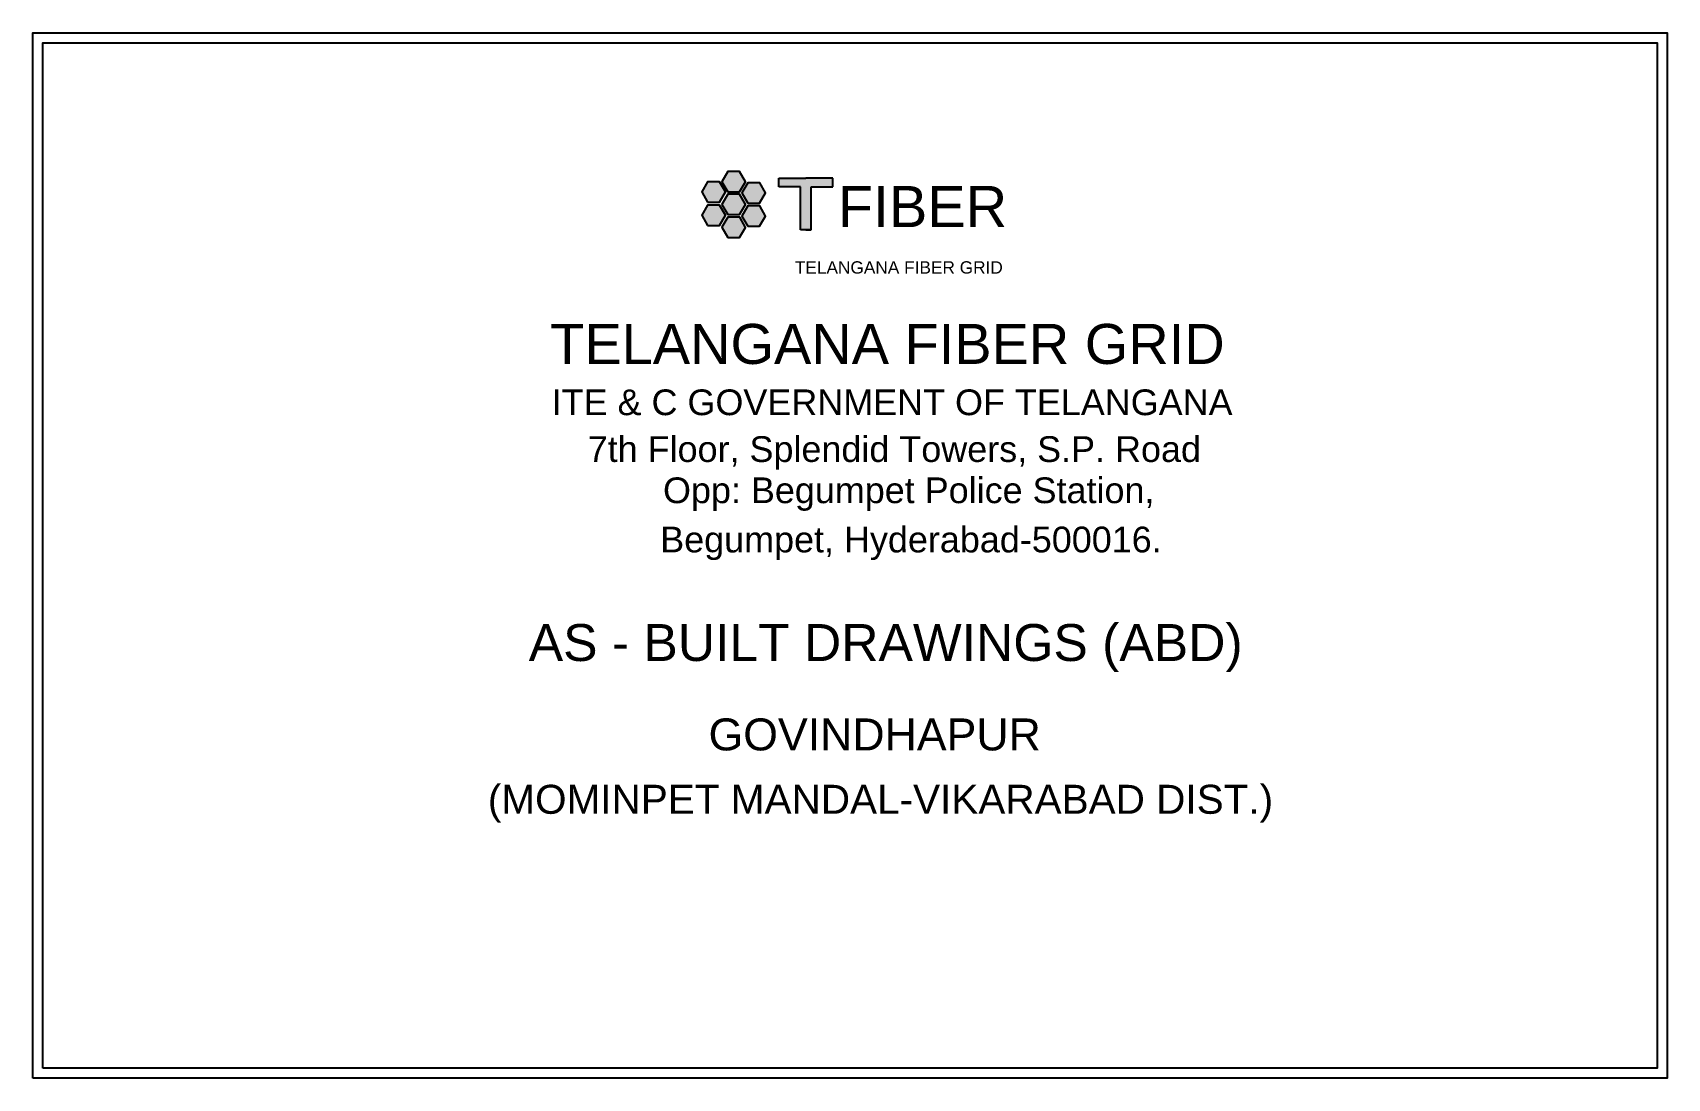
# Model space of a CAD drawing. Header units: inches. Extents: x 715 to 6358, y 46 to 1342.
# Drawn here: x 715.5 to 1112.5, y 907.7 to 1161.8 of the extents above; entities that cross this region are included whole.
import ezdxf
from ezdxf.enums import TextEntityAlignment as Align

# ---------------------------------------------------------------- set-up
doc = ezdxf.new("R2010")
doc.units = ezdxf.units.IN
doc.header["$MEASUREMENT"] = 0
doc.layers.add('Asbuilt_title', color=7, linetype='Continuous')
doc.layers.add('ROW', color=5, linetype='Continuous')
doc.styles.add('200', font='swisse.ttf')
doc.styles.get("Standard").update_dxf_attribs({"font": 'arial.ttf'})

msp = doc.modelspace()

# ---------------------------------------------------------------- hatches: boundary and pattern name
h = msp.add_hatch(color=256)
h.set_gradient(color1=(102, 0, 204), color2=(102, 0, 204), tint=1)
h.paths.add_polyline_path([(887.15, 1117.54), (888.6, 1120.02), (887.17, 1122.51), (884.29, 1122.52), (882.85, 1120.04), (884.28, 1117.55)])
h.paths.add_polyline_path([(887.15, 1123.04), (888.6, 1125.53), (887.17, 1128.02), (884.29, 1128.03), (882.85, 1125.54), (884.28, 1123.05)])
h.paths.add_polyline_path([(877.97, 1123.06), (879.39, 1120.57), (882.27, 1120.56), (883.71, 1123.04), (882.28, 1125.54), (879.41, 1125.54)])
h.paths.add_polyline_path([(879.39, 1114.91), (882.27, 1114.9), (883.71, 1117.38), (882.28, 1119.87), (879.41, 1119.88), (877.97, 1117.4)])
h.paths.add_polyline_path([(882.89, 1114.47), (884.32, 1111.98), (887.19, 1111.97), (888.63, 1114.45), (887.2, 1116.94), (884.33, 1116.95)])
h.paths.add_polyline_path([(889.17, 1114.71), (892.04, 1114.7), (893.48, 1117.18), (892.05, 1119.67), (889.18, 1119.68), (887.74, 1117.2)])
h.paths.add_polyline_path([(892.05, 1125.29), (889.18, 1125.3), (887.74, 1122.81), (889.17, 1120.32), (892.04, 1120.32), (893.48, 1122.8)])
h = msp.add_hatch(color=256)
h.set_gradient(color1=(102, 0, 204), color2=(102, 0, 204), tint=1)
h.paths.add_polyline_path([(904.57, 1124.31), (909.82, 1124.31), (909.82, 1126.41), (903.26, 1126.41), (896.69, 1126.41), (896.69, 1124.31), (901.94, 1124.31), (901.94, 1113.81), (903.26, 1113.81), (904.57, 1113.81)])

# ---------------------------------------------------------------- linework, layer by layer
for p, q in [((896.69, 1124.31), (896.69, 1126.41)), ((896.69, 1126.41), (903.26, 1126.41)), ((901.94, 1124.31), (896.69, 1124.31)), ((901.94, 1113.81), (901.94, 1124.31)), ((909.82, 1126.41), (903.26, 1126.41)), ((904.57, 1113.81), (904.57, 1124.31)), ((904.57, 1124.31), (909.82, 1124.31)), ((909.82, 1124.31), (909.82, 1126.41)), ((903.26, 1113.81), (901.94, 1113.81)), ((904.57, 1113.81), (903.26, 1113.81)), ((903.26, 1113.81), (904.57, 1113.81))]:
    msp.add_line(p, q)
for points in [[(884.28, 1123.05), (887.15, 1123.04), (888.6, 1125.53), (887.17, 1128.02), (884.29, 1128.03), (882.85, 1125.54)], [(879.39, 1120.57), (882.27, 1120.56), (883.71, 1123.04), (882.28, 1125.54), (879.41, 1125.54), (877.97, 1123.06)], [(889.17, 1120.32), (892.04, 1120.32), (893.48, 1122.8), (892.05, 1125.29), (889.18, 1125.3), (887.74, 1122.81)], [(879.39, 1114.91), (882.27, 1114.9), (883.71, 1117.38), (882.28, 1119.87), (879.41, 1119.88), (877.97, 1117.4)], [(884.28, 1117.55), (887.15, 1117.54), (888.6, 1120.02), (887.17, 1122.51), (884.29, 1122.52), (882.85, 1120.04)], [(884.32, 1111.98), (887.19, 1111.97), (888.63, 1114.45), (887.2, 1116.94), (884.33, 1116.95), (882.89, 1114.47)], [(889.17, 1114.71), (892.04, 1114.7), (893.48, 1117.18), (892.05, 1119.67), (889.18, 1119.68), (887.74, 1117.2)]]:
    msp.add_lwpolyline(points, close=True)
at = {"layer": 'Asbuilt_title'}
for points in [[(715.45, 907.68), (715.45, 1161.75), (1112.54, 1161.75), (1112.54, 907.68)], [(717.94, 910.17), (717.94, 1159.26), (1110.05, 1159.26), (1110.05, 910.17)]]:
    msp.add_lwpolyline(points, close=True, dxfattribs=at)

# ---------------------------------------------------------------- texts
at = {"color": 18, "true_color": 0x000000}
msp.add_text('FIBER', height=10, dxfattribs=at).set_placement((911.05, 1114.5))
at = {"color": 252, "true_color": 0x939598}
msp.add_text('TELANGANA FIBER GRID', height=3, dxfattribs=at).set_placement((900.59, 1103.21))
at = {"layer": 'ROW', "color": 5, "style": '200'}
for s, height, p in [(' TELANGANA FIBER GRID', 9.7276, (921.2, 1086.12)), ('ITE & C GOVERNMENT OF TELANGANA', 6.25, (924.23, 1071.94)), ('7th Floor, Splendid Towers, S.P. Road', 6.25, (924.76, 1060.57)), ('Opp: Begumpet Police Station,', 6.25, (928.26, 1050.56)), ('Begumpet, Hyderabad-500016.', 6.25, (928.8, 1038.6))]:
    msp.add_text(s, height=height, dxfattribs=at).set_placement(p, align=Align.MIDDLE_CENTER)
at = {"layer": 'ROW', "color": 6, "style": '200'}
msp.add_text('AS - BUILT DRAWINGS (ABD) ', height=8.9745, dxfattribs=at).set_placement((924.4, 1013.57), align=Align.MIDDLE_CENTER)
at = {"layer": 'ROW', "color": 1, "style": '200'}
for s, height, p in [('GOVINDHAPUR', 7.7624, (919.99, 991.24)), ('(MOMINPET MANDAL-VIKARABAD DIST.)', 7.0435, (921.4, 975.48))]:
    msp.add_text(s, height=height, dxfattribs=at).set_placement(p, align=Align.MIDDLE_CENTER)

doc.saveas('drawing.dxf')
